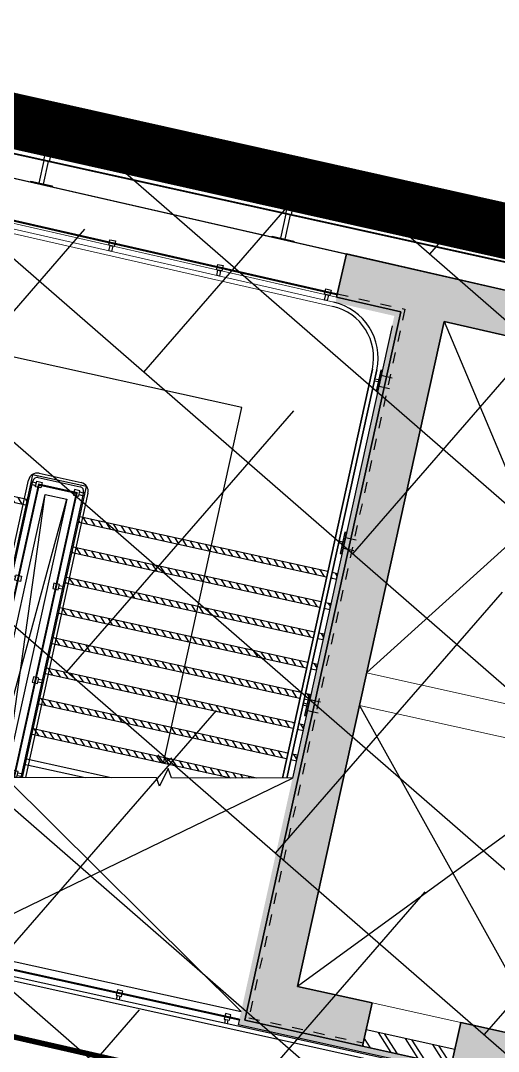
# Model space of a CAD drawing. Header units: millimetres. Extents: x 50357 to 985146, y 723188 to 1803594.
# Drawn here: x 834528.36 to 834532.68, y 818146.32 to 818155.63 of the extents above; entities that cross this region are included whole.
import ezdxf
from ezdxf.xclip import XClip

# ---------------------------------------------------------------- set-up
doc = ezdxf.new("R2010")
doc.units = ezdxf.units.MM
doc.header["$LTSCALE"] = 3
doc.header["$MEASUREMENT"] = 0
for name, pattern in [('DASHED', [19.05, 12.7, -6.35]), ('DASHED2', [0.375, 0.25, -0.125]), ('DIVIDE', [1.25, 0.5, -0.25, 0, -0.25, 0, -0.25]), ('Grid Line', [22.225, 12.7, -3.175, 3.175, -3.175]), ('XXASB-PIW-ARC-DWG-1012-MWP-XXXX-WS3-XC$0$XXXXX-PIW-P-ASB_P34_DECK_ARC-XXX$0$Member Hidden', [4.5, 2.5, -2])]:
    doc.linetypes.add(name, pattern=pattern)
doc.layers.add('-Excluded area line', color=7, linetype='DASHED2', lineweight=40)
for name, color, linetype in [('-Section line', 7, 'Continuous'), ('00-TITLEBOX', 7, 'Continuous'), ('00_Xref', 7, 'Continuous')]:
    doc.layers.add(name, color=color, linetype=linetype)
for name, color, linetype, lineweight, true_color in [('-Surrender Hatch in Pink', 7, 'Continuous', 40, 0xffc2c2), ('-Surrender line', 7, 'Continuous', 40, 0xff7575), ('XXASB-PIW-ARC-DWG-1012-MWP-XXXX-WS3-XC$0$XXXXX-PIW-P-ASB_P34_DECK_ARC-XXX$0$ADS060', 7, 'Continuous', 25, 0x6e6e6e), ('XXASB-PIW-ARC-DWG-1012-MWP-XXXX-WS3-XC$0$XXXXX-PIW-P-ASB_P34_DECK_ARC-XXX$0$ADS230_O', 7, 'Continuous', 25, 0x6e6e6e), ('XXASB-PIW-ARC-DWG-1012-MWP-XXXX-WS3-XC$0$XXXXX-PIW-P-ASB_P34_DECK_ARC-XXX$0$ADS240__', 7, 'Continuous', 25, 0x6e6e6e), ('XXASB-PIW-ARC-DWG-1012-MWP-XXXX-WS3-XC$0$XXXXX-PIW-P-ASB_P34_DECK_ARC-XXX$0$ADS280__', 7, 'Continuous', 13, 0x6e6e6e), ('XXASB-PIW-ARC-DWG-1012-MWP-XXXX-WS3-XC$0$XXXXX-PIW-P-ASB_P34_DECK_ARC-XXX$0$ADS280_BConcrete', 7, 'Continuous', 13, 0x6e6e6e), ('XXASB-PIW-ARC-DWG-1012-MWP-XXXX-WS3-XC$0$XXXXX-PIW-P-ASB_P34_DECK_ARC-XXX$0$ADS280_S', 7, 'Continuous', 35, 0x6e6e6e), ('XXASB-PIW-ARC-DWG-1012-MWP-XXXX-WS3-XC$0$XXXXX-PIW-P-ASB_P34_DECK_ARC-XXX$0$I-WALL', 7, 'Continuous', 25, 0x6e6e6e)]:
    doc.layers.add(name, color=color, linetype=linetype, lineweight=lineweight, true_color=true_color)
for name, color, linetype, true_color in [('WKD071__', 7, 'Continuous', 0x6e6e6e), ('XXASB-PIW-ARC-DWG-1012-MWP-XXXX-WS3-XC$0$XXXXX-PIW-P-ASB_P34_DECK_ARC-XXX$0$A-ALUM_CLADD', 7, 'Continuous', 0x6e6e6e), ('XXASB-PIW-ARC-DWG-1012-MWP-XXXX-WS3-XC$0$XXXXX-PIW-P-ASB_P34_DECK_ARC-XXX$0$A-ALUM_CLADD_S', 7, 'Continuous', 0x6e6e6e), ('XXASB-PIW-ARC-DWG-1012-MWP-XXXX-WS3-XC$0$XXXXX-PIW-P-ASB_P34_DECK_ARC-XXX$0$A-FLOR-BALUSTRADE', 7, 'Continuous', 0x6e6e6e), ('XXASB-PIW-ARC-DWG-1012-MWP-XXXX-WS3-XC$0$XXXXX-PIW-P-ASB_P34_DECK_ARC-XXX$0$A-FLOR-HRAL', 7, 'Continuous', 0x6e6e6e), ('XXASB-PIW-ARC-DWG-1012-MWP-XXXX-WS3-XC$0$XXXXX-PIW-P-ASB_P34_DECK_ARC-XXX$0$A-FLOR-HRAL_FIX', 7, 'Continuous', 0x6e6e6e), ('XXASB-PIW-ARC-DWG-1012-MWP-XXXX-WS3-XC$0$XXXXX-PIW-P-ASB_P34_DECK_ARC-XXX$0$ADS060_1', 7, 'Continuous', 0x6e6e6e), ('XXASB-PIW-ARC-DWG-1012-MWP-XXXX-WS3-XC$0$XXXXX-PIW-P-ASB_P34_DECK_ARC-XXX$0$ADS240_H', 7, 'Continuous', 0x6e6e6e), ('XXASB-PIW-ARC-DWG-1012-MWP-XXXX-WS3-XC$0$XXXXX-PIW-P-ASB_P34_DECK_ARC-XXX$0$ADS280_R', 7, 'XXASB-PIW-ARC-DWG-1012-MWP-XXXX-WS3-XC$0$XXXXX-PIW-P-ASB_P34_DECK_ARC-XXX$0$Member Hidden', 0x6e6e6e)]:
    doc.layers.add(name, color=color, linetype=linetype, true_color=true_color)
pattern_1 = [(122.573937, (835227065.08, 818090920.44), (-42.1348693, -26.9193757), [])]

# ---------------------------------------------------------------- blocks, each defined once
blk = doc.blocks.new('x-baseplan')
blk.add_lwpolyline([(834550.5505, 818213.8099), (834557.1707, 818119.1058), (834549.7388, 818118.5863), (834547.9798, 818143.7498), (834547.5808, 818143.722), (834547.5407, 818144.2956), (834539.9643, 818143.7659), (834540.0207, 818142.9597), (834532.4541, 818142.4509), (834523.9731, 818144.3196), (834526.2542, 818154.6723), (834539.4112, 818151.6754), (834539.6457, 818148.3218), (834547.2222, 818148.8514), (834547.1833, 818149.4081), (834547.5823, 818149.436), (834542.9962, 818215.0413), (834543.2207, 818215.057), (834550.326, 818213.7942), (834550.5505, 818213.8099)])
blk = doc.blocks.new('XXASB-PIW-ARC-DWG-1012-MWP-XXXX-WS3-XC$0$XXXXX-PIW-P-ASB_P34_DECK_ARC-XXX$0$Handrail Fix')
at = {"layer": 'XXASB-PIW-ARC-DWG-1012-MWP-XXXX-WS3-XC$0$XXXXX-PIW-P-ASB_P34_DECK_ARC-XXX$0$A-FLOR-HRAL_FIX'}
for p, q in [((-50, 100.3), (-50, 0)), ((50, 100.3), (50, 0)), ((-7.5, -15), (-7.5, -50)), ((7.5, -50), (7.5, -15))]:
    blk.add_line(p, q, dxfattribs=at)
blk.add_lwpolyline([(97.8, 0), (-97.8, 0), (-97.8, -15), (97.8, -15)], close=True, dxfattribs=at)
blk = doc.blocks.new('XXASB-PIW-ARC-DWG-1012-MWP-XXXX-WS3-XC$0$XXXXX-PIW-P-ASB_P34_DECK_ARC-XXX$0$Handrail Fix_1')
at = {"layer": 'XXASB-PIW-ARC-DWG-1012-MWP-XXXX-WS3-XC$0$XXXXX-PIW-P-ASB_P34_DECK_ARC-XXX$0$A-FLOR-HRAL_FIX'}
for p, q in [((-12.5, 35), (-12.5, 0)), ((12.5, 35), (12.5, 0))]:
    blk.add_line(p, q, dxfattribs=at)
blk.add_lwpolyline([(-25, 0), (25, 0), (25, -50), (-25, -50)], close=True, dxfattribs=at)
blk = doc.blocks.new('*U882')
at = {"layer": 'XXASB-PIW-ARC-DWG-1012-MWP-XXXX-WS3-XC$0$XXXXX-PIW-P-ASB_P34_DECK_ARC-XXX$0$A-FLOR-HRAL_FIX', "rotation": 77.573937293558}
blk.add_blockref('XXASB-PIW-ARC-DWG-1012-MWP-XXXX-WS3-XC$0$XXXXX-PIW-P-ASB_P34_DECK_ARC-XXX$0$Handrail Fix_1', (-195.4, 43), dxfattribs=at)
at = {"layer": 'XXASB-PIW-ARC-DWG-1012-MWP-XXXX-WS3-XC$0$XXXXX-PIW-P-ASB_P34_DECK_ARC-XXX$0$A-FLOR-HRAL_FIX', "xscale": -1, "rotation": 257.5739372687445}
blk.add_blockref('XXASB-PIW-ARC-DWG-1012-MWP-XXXX-WS3-XC$0$XXXXX-PIW-P-ASB_P34_DECK_ARC-XXX$0$Handrail Fix_1', (195.4, -43), dxfattribs=at)
blk = doc.blocks.new('*U885')
at = {"layer": 'XXASB-PIW-ARC-DWG-1012-MWP-XXXX-WS3-XC$0$XXXXX-PIW-P-ASB_P34_DECK_ARC-XXX$0$A-FLOR-HRAL_FIX'}
for points in [[(-13.1, 51.7), (35.5, 39.8), (23.6, -8.7), (-25, 3.1)], [(-12.8, 0.2), (11.5, -5.8), (-0.4, -54.3), (-24.7, -48.4)]]:
    blk.add_lwpolyline(points, close=True, dxfattribs=at)
blk = doc.blocks.new('*U884')
at = {"layer": 'XXASB-PIW-ARC-DWG-1012-MWP-XXXX-WS3-XC$0$XXXXX-PIW-P-ASB_P34_DECK_ARC-XXX$0$A-FLOR-HRAL_FIX', "color": 0, "linetype": 'ByBlock', "lineweight": -2, "transparency": 16777216}
for p in [(0, 0), (971.4, -237.5), (1942.8, -474.9), (2914.2, -712.4), (3885.6, -949.8)]:
    blk.add_blockref('*U885', p, dxfattribs=at)
blk = doc.blocks.new('XXASB-PIW-ARC-DWG-1012-MWP-XXXX-WS3-XC$0$XXXXX-PIW-P-ASB_P34_DECK_ARC-XXX$0$A$C28FF3B3D')
at = {"layer": 'XXASB-PIW-ARC-DWG-1012-MWP-XXXX-WS3-XC$0$XXXXX-PIW-P-ASB_P34_DECK_ARC-XXX$0$A-ALUM_CLADD', "flags": 128}
for points in [[(306.5, -2035.8), (520, -2035.8, -1), (520, -2099.8), (306.5, -2099.8), (306.5, -2102.8), (520, -2102.8, 1), (520, -2032.8), (306.5, -2032.8)], [(303.5, -2315.8), (293, -2315.8, -1), (293, -2239.8), (320, -2239.8, 1), (320, -2175.8), (293, -2175.8, -1), (293, -2099.8), (303.5, -2099.8), (303.5, -2102.8), (293, -2102.8, 1), (293, -2172.8), (320, -2172.8, -1), (320, -2242.8), (293, -2242.8, 1), (293, -2312.8), (303.5, -2312.8)], [(306.5, -2315.8), (520, -2315.8, -1), (520, -2379.8), (306.5, -2379.8), (306.5, -2382.8), (520, -2382.8, 1), (520, -2312.8), (306.5, -2312.8)], [(306.5, -2315.8), (520, -2315.8, -1), (520, -2379.8), (306.5, -2379.8), (306.5, -2382.8), (520, -2382.8, 1), (520, -2312.8), (306.5, -2312.8)], [(303.5, -2595.8), (293, -2595.8, -1), (293, -2519.8), (320, -2519.8, 1), (320, -2455.8), (293, -2455.8, -1), (293, -2379.8), (303.5, -2379.8), (303.5, -2382.8), (293, -2382.8, 1), (293, -2452.8), (320, -2452.8, -1), (320, -2522.8), (293, -2522.8, 1), (293, -2592.8), (303.5, -2592.8)], [(306.5, -2595.8), (520, -2595.8, -1), (520, -2659.8), (306.5, -2659.8), (306.5, -2662.8), (520, -2662.8, 1), (520, -2592.8), (306.5, -2592.8)], [(303.5, -2875.8), (293, -2875.8, -1), (293, -2799.8), (320, -2799.8, 1), (320, -2735.8), (293, -2735.8, -1), (293, -2659.8), (303.5, -2659.8), (303.5, -2662.8), (293, -2662.8, 1), (293, -2732.8), (320, -2732.8, -1), (320, -2802.8), (293, -2802.8, 1), (293, -2872.8), (303.5, -2872.8)], [(306.5, -2875.8), (520, -2875.8, -1), (520, -2939.8), (306.5, -2939.8), (306.5, -2942.8), (520, -2942.8, 1), (520, -2872.8), (306.5, -2872.8)], [(303.5, -3155.8), (293, -3155.8, -1), (293, -3079.8), (320, -3079.8, 1), (320, -3015.8), (293, -3015.8, -1), (293, -2939.8), (303.5, -2939.8), (303.5, -2942.8), (293, -2942.8, 1), (293, -3012.8), (320, -3012.8, -1), (320, -3082.8), (293, -3082.8, 1), (293, -3152.8), (303.5, -3152.8)], [(306.5, -3155.8), (520, -3155.8, -1), (520, -3219.8), (306.5, -3219.8), (306.5, -3222.8), (520, -3222.8, 1), (520, -3152.8), (306.5, -3152.8)], [(303.5, -3435.8), (293, -3435.8, -1), (293, -3359.8), (320, -3359.8, 1), (320, -3295.8), (293, -3295.8, -1), (293, -3219.8), (303.5, -3219.8), (303.5, -3222.8), (293, -3222.8, 1), (293, -3292.8), (320, -3292.8, -1), (320, -3362.8), (293, -3362.8, 1), (293, -3432.8), (303.5, -3432.8)], [(306.5, -3435.8), (520, -3435.8, -1), (520, -3499.8), (306.5, -3499.8), (306.5, -3502.8), (520, -3502.8, 1), (520, -3432.8), (306.5, -3432.8)], [(303.5, -3715.8), (293, -3715.8, -1), (293, -3639.8), (320, -3639.8, 1), (320, -3575.8), (293, -3575.8, -1), (293, -3499.8), (303.5, -3499.8), (303.5, -3502.8), (293, -3502.8, 1), (293, -3572.8), (320, -3572.8, -1), (320, -3642.8), (293, -3642.8, 1), (293, -3712.8), (303.5, -3712.8)], [(306.5, -3715.8), (520, -3715.8, -1), (520, -3779.8), (306.5, -3779.8), (306.5, -3782.8), (520, -3782.8, 1), (520, -3712.8), (306.5, -3712.8)], [(303.5, -3995.8), (293, -3995.8, -1), (293, -3919.8), (320, -3919.8, 1), (320, -3855.8), (293, -3855.8, -1), (293, -3779.8), (303.5, -3779.8), (303.5, -3782.8), (293, -3782.8, 1), (293, -3852.8), (320, -3852.8, -1), (320, -3922.8), (293, -3922.8, 1), (293, -3992.8), (303.5, -3992.8)], [(306.5, -3995.8), (520, -3995.8, -1), (520, -4059.8), (306.5, -4059.8), (306.5, -4062.8), (520, -4062.8, 1), (520, -3992.8), (306.5, -3992.8)], [(303.5, -4275.8), (293, -4275.8, -1), (293, -4199.8), (320, -4199.8, 1), (320, -4135.8), (293, -4135.8, -1), (293, -4059.8), (303.5, -4059.8), (303.5, -4062.8), (293, -4062.8, 1), (293, -4132.8), (320, -4132.8, -1), (320, -4202.8), (293, -4202.8, 1), (293, -4272.8), (303.5, -4272.8)], [(306.5, -4275.8), (520, -4275.8, -1), (520, -4339.8), (306.5, -4339.8), (306.5, -4342.8), (520, -4342.8, 1), (520, -4272.8), (306.5, -4272.8)], [(303.5, -4555.8), (293, -4555.8, -1), (293, -4479.8), (320, -4479.8, 1), (320, -4415.8), (293, -4415.8, -1), (293, -4339.8), (303.5, -4339.8), (303.5, -4342.8), (293, -4342.8, 1), (293, -4412.8), (320, -4412.8, -1), (320, -4482.8), (293, -4482.8, 1), (293, -4552.8), (303.5, -4552.8)], [(306.5, -4555.8), (520, -4555.8, -1), (520, -4619.8), (306.5, -4619.8), (306.5, -4622.8), (520, -4622.8, 1), (520, -4552.8), (306.5, -4552.8)], [(306.5, -4555.8), (520, -4555.8, -1), (520, -4619.8), (306.5, -4619.8), (306.5, -4622.8), (520, -4622.8, 1), (520, -4552.8), (306.5, -4552.8)], [(303.5, -4835.8), (293, -4835.8, -1), (293, -4759.8), (320, -4759.8, 1), (320, -4695.8), (293, -4695.8, -1), (293, -4619.8), (303.5, -4619.8), (303.5, -4622.8), (293, -4622.8, 1), (293, -4692.8), (320, -4692.8, -1), (320, -4762.8), (293, -4762.8, 1), (293, -4832.8), (303.5, -4832.8)], [(306.5, -4835.8), (520, -4835.8, -1), (520, -4899.8), (306.5, -4899.8), (306.5, -4902.8), (520, -4902.8, 1), (520, -4832.8), (306.5, -4832.8)], [(303.5, -5115.8), (293, -5115.8, -1), (293, -5039.8), (320, -5039.8, 1), (320, -4975.8), (293, -4975.8, -1), (293, -4899.8), (303.5, -4899.8), (303.5, -4902.8), (293, -4902.8, 1), (293, -4972.8), (320, -4972.8, -1), (320, -5042.8), (293, -5042.8, 1), (293, -5112.8), (303.5, -5112.8)], [(306.5, -5115.8), (520, -5115.8, -1), (520, -5179.8), (306.5, -5179.8), (306.5, -5182.8), (520, -5182.8, 1), (520, -5112.8), (306.5, -5112.8)], [(303.5, -5395.8), (293, -5395.8, -1), (293, -5319.8), (320, -5319.8, 1), (320, -5255.8), (293, -5255.8, -1), (293, -5179.8), (303.5, -5179.8), (303.5, -5182.8), (293, -5182.8, 1), (293, -5252.8), (320, -5252.8, -1), (320, -5322.8), (293, -5322.8, 1), (293, -5392.8), (303.5, -5392.8)], [(306.5, -5395.8), (520, -5395.8, -1), (520, -5459.8), (306.5, -5459.8), (306.5, -5462.8), (520, -5462.8, 1), (520, -5392.8), (306.5, -5392.8)], [(303.5, -5675.8), (293, -5675.8, -1), (293, -5599.8), (320, -5599.8, 1), (320, -5535.8), (293, -5535.8, -1), (293, -5459.8), (303.5, -5459.8), (303.5, -5462.8), (293, -5462.8, 1), (293, -5532.8), (320, -5532.8, -1), (320, -5602.8), (293, -5602.8, 1), (293, -5672.8), (303.5, -5672.8)], [(306.5, -5675.8), (520, -5675.8, -1), (520, -5739.8), (306.5, -5739.8), (306.5, -5742.8), (520, -5742.8, 1), (520, -5672.8), (306.5, -5672.8)], [(303.5, -5955.8), (293, -5955.8, -1), (293, -5879.8), (320, -5879.8, 1), (320, -5815.8), (293, -5815.8, -1), (293, -5739.8), (303.5, -5739.8), (303.5, -5742.8), (293, -5742.8, 1), (293, -5812.8), (320, -5812.8, -1), (320, -5882.8), (293, -5882.8, 1), (293, -5952.8), (303.5, -5952.8)], [(306.5, -5955.8), (520, -5955.8, -1), (520, -6019.8), (306.5, -6019.8), (306.5, -6022.8), (520, -6022.8, 1), (520, -5952.8), (306.5, -5952.8)], [(303.5, -6235.8), (293, -6235.8, -1), (293, -6159.8), (320, -6159.8, 1), (320, -6095.8), (293, -6095.8, -1), (293, -6019.8), (303.5, -6019.8), (303.5, -6022.8), (293, -6022.8, 1), (293, -6092.8), (320, -6092.8, -1), (320, -6162.8), (293, -6162.8, 1), (293, -6232.8), (303.5, -6232.8)], [(306.5, -6235.8), (520, -6235.8, -1), (520, -6299.8), (306.5, -6299.8), (306.5, -6302.8), (520, -6302.8, 1), (520, -6232.8), (306.5, -6232.8)], [(303.5, -6515.8), (293, -6515.8, -1), (293, -6439.8), (320, -6439.8, 1), (320, -6375.8), (293, -6375.8, -1), (293, -6299.8), (303.5, -6299.8), (303.5, -6302.8), (293, -6302.8, 1), (293, -6372.8), (320, -6372.8, -1), (320, -6442.8), (293, -6442.8, 1), (293, -6512.8), (303.5, -6512.8)]]:
    blk.add_lwpolyline(points, format="xyb", close=True, dxfattribs=at)
at = {"layer": 'XXASB-PIW-ARC-DWG-1012-MWP-XXXX-WS3-XC$0$XXXXX-PIW-P-ASB_P34_DECK_ARC-XXX$0$A-ALUM_CLADD_S'}
for p, q in [((200, 0), (200, -9040.8)), ((205, 0), (205, -9040.8)), ((250, 0), (250, -9040.8)), ((255, 0), (255, -9040.8)), ((-8.5, -2327.8), (200, -2327.8)), ((250, -2374.8), (250, -2320.8)), ((-8.8, -2367.8), (200, -2367.8)), ((250, -4614.8), (250, -4560.8)), ((-24.7, -4607.8), (200, -4607.8)), ((-24.4, -4567.8), (200, -4567.8))]:
    blk.add_line(p, q, dxfattribs=at)
for points in [[(-17.3, -2447.8), (-15.9, -2247.8), (-7.9, -2247.8), (-9.3, -2447.8)], [(-33.2, -4687.8), (-31.8, -4487.8), (-23.8, -4487.8), (-25.2, -4687.8)]]:
    blk.add_lwpolyline(points, close=True, dxfattribs=at)
at = {"layer": 'XXASB-PIW-ARC-DWG-1012-MWP-XXXX-WS3-XC$0$XXXXX-PIW-P-ASB_P34_DECK_ARC-XXX$0$A-ALUM_CLADD_S', "flags": 128}
for points in [[(255, -2320.8), (200, -2320.8), (200, -2374.8), (255, -2374.8)], [(375, -2374.8), (375, -2320.8), (255, -2320.8), (255, -2374.8), (375, -2374.8), (375, -2374.8)], [(370, -2369.8), (260, -2369.8), (260, -2325.8), (370, -2325.8), (370, -2369.8)], [(255, -4560.8), (200, -4560.8), (200, -4614.8), (255, -4614.8)], [(375, -4614.8), (375, -4560.8), (255, -4560.8), (255, -4614.8), (375, -4614.8), (375, -4614.8)], [(370, -4609.8), (260, -4609.8), (260, -4565.8), (370, -4565.8), (370, -4609.8)]]:
    blk.add_lwpolyline(points, dxfattribs=at)
blk = doc.blocks.new('XXASB-PIW-ARC-DWG-1012-MWP-XXXX-WS3-XC$0$XXXXX-PIW-P-ASB_P34_DECK_ARC-XXX')
at = {"layer": 'XXASB-PIW-ARC-DWG-1012-MWP-XXXX-WS3-XC$0$XXXXX-PIW-P-ASB_P34_DECK_ARC-XXX$0$ADS060', "extrusion": (5.00374e-16, 1.03255e-15, -1)}
blk.add_hatch(color=256, dxfattribs=at).paths.add_polyline_path([(-834531794.2, 818153000.3), (-834531880.9, 818153390.8), (-834531301.2, 818153522.8), (-834531212.4, 818153132.8)])
at = {"layer": 'XXASB-PIW-ARC-DWG-1012-MWP-XXXX-WS3-XC$0$XXXXX-PIW-P-ASB_P34_DECK_ARC-XXX$0$ADS060'}
for points in [[(834532857, 818152758.2), (834531794.2, 818153000.2), (834531880.9, 818153390.7), (834532943.1, 818153148.8)], [(834530860.5, 818146903.9), (834530469.9, 818146990), (834531794.2, 818153000.4), (834532184.2, 818152911.4), (834532144.4, 818152730.8)]]:
    blk.add_hatch(color=256, dxfattribs=at).paths.add_polyline_path(points)
for points in [[(834531534.3, 818146755.4), (834530469.9, 818146990), (834530383.8, 818146599.3), (834531448.3, 818146364.8), (834531480.5, 818146511.3)], [(834533497.3, 818146322.9), (834532335.2, 818146579), (834532249.1, 818146188.3), (834533411.2, 818145932.3), (834533473.6, 818146215.5)]]:
    blk.add_hatch(color=256, dxfattribs=at).paths.add_polyline_path(points, flags=0)
h = blk.add_hatch(dxfattribs=at)
h.set_pattern_fill('FP_2', color=256, angle=77.57394, style=0, pattern_type=2)
h.set_pattern_definition([(122.573937, (835227065.08, 818090920.44), (-149.831595, -95.7253), []), (122.573937, (835226879.04, 818090961.43), (-149.831595, -95.7253), [])])
h.paths.add_polyline_path([(834532249.1, 818146188.3), (834532281.4, 818146334.8), (834531480.5, 818146511.3), (834531448.3, 818146364.8)], flags=0)
at = {"layer": 'XXASB-PIW-ARC-DWG-1012-MWP-XXXX-WS3-XC$0$XXXXX-PIW-P-ASB_P34_DECK_ARC-XXX$0$ADS060_1', "extrusion": (1.13807e-16, 4.62104e-16, -1)}
blk.add_hatch(color=256, dxfattribs=at).paths.add_polyline_path([(-834531734.7, 818152962.5), (-834531745.4, 818153011.4), (-834531212.4, 818153132.8), (-834531201.3, 818153084)])
at = {"layer": 'XXASB-PIW-ARC-DWG-1012-MWP-XXXX-WS3-XC$0$XXXXX-PIW-P-ASB_P34_DECK_ARC-XXX$0$ADS060_1'}
blk.add_hatch(color=256, dxfattribs=at).paths.add_polyline_path([(834530383.8, 818146599.3), (834530335, 818146610.1), (834531745.4, 818153011.4), (834531794.2, 818153000.3), (834531753.8, 818152816.8)])
blk.add_hatch(color=256, dxfattribs=at).paths.add_polyline_path([(834533435.6, 818145926.9), (834530335, 818146610.1), (834530324.2, 818146561.3), (834533424.8, 818145878.1)], flags=0)
at = {"layer": 'XXASB-PIW-ARC-DWG-1012-MWP-XXXX-WS3-XC$0$XXXXX-PIW-P-ASB_P34_DECK_ARC-XXX$0$ADS240_H'}
h = blk.add_hatch(dxfattribs=at)
h.set_pattern_fill('FP_4', color=256, angle=77.57394, style=0, pattern_type=2)
h.set_pattern_definition(pattern_1)
h.paths.add_polyline_path([(834528404, 818151254.4), (834528414.8, 818151303.2), (834526183.4, 818151794.9), (834526172.6, 818151746.1), (834528081.4, 818151325.5)], flags=0)
h.paths.add_polyline_path([(834526123.8, 818151756.8), (834526134.6, 818151805.7), (834526085.7, 818151816.4), (834526075, 818151767.6)], flags=0)
h = blk.add_hatch(dxfattribs=at)
h.set_pattern_fill('FP_4', color=256, angle=77.57394, style=0, pattern_type=2)
h.set_pattern_definition(pattern_1)
h.paths.add_polyline_path([(834531210.8, 818150584.8), (834531221.5, 818150633.6), (834531172.6, 818150644.4), (834531161.9, 818150595.5)], flags=0)
h.paths.add_polyline_path([(834531113, 818150606.3), (834531123.7, 818150655.1), (834528892.4, 818151146.8), (834528881.7, 818151098), (834531113, 818150606.3)], flags=0)
h = blk.add_hatch(dxfattribs=at)
h.set_pattern_fill('FP_4', color=256, angle=77.57394, style=0, pattern_type=2)
h.set_pattern_definition(pattern_1)
h.paths.add_polyline_path([(834531150.5, 818150311.3), (834531161.3, 818150360.2), (834531112.4, 818150370.9), (834531101.7, 818150322.1)], flags=0)
h.paths.add_polyline_path([(834531052.8, 818150332.9), (834531063.5, 818150381.7), (834528832.2, 818150873.4), (834528821.4, 818150824.5), (834531052.7, 818150332.9)], flags=0)
h = blk.add_hatch(dxfattribs=at)
h.set_pattern_fill('FP_4', color=256, angle=77.57394, style=0, pattern_type=2)
h.set_pattern_definition(pattern_1)
h.paths.add_polyline_path([(834531101, 818150086.7), (834531052.1, 818150097.5), (834531041.4, 818150048.6), (834531090.3, 818150037.9)], flags=0)
h.paths.add_polyline_path([(834530992.6, 818150059.4), (834531003.2, 818150108.3), (834528771.9, 818150599.9), (834528761.2, 818150551.1), (834530992.5, 818150059.4)], flags=0)
h = blk.add_hatch(dxfattribs=at)
h.set_pattern_fill('FP_4', color=256, angle=77.57394, style=0, pattern_type=2)
h.set_pattern_definition(pattern_1)
h.paths.add_polyline_path([(834531030, 818149764.4), (834531040.8, 818149813.3), (834530991.9, 818149824), (834530981.2, 818149775.2)], flags=0)
h.paths.add_polyline_path([(834530932.3, 818149786), (834530943, 818149834.8), (834528711.7, 818150326.5), (834528700.9, 818150277.6), (834530932.2, 818149786)], flags=0)
h = blk.add_hatch(dxfattribs=at)
h.set_pattern_fill('FP_4', color=256, angle=77.57394, style=0, pattern_type=2)
h.set_pattern_definition(pattern_1)
h.paths.add_polyline_path([(834530969.8, 818149491), (834530980.5, 818149539.8), (834530931.7, 818149550.6), (834530920.9, 818149501.8)], flags=0)
h.paths.add_polyline_path([(834530872.1, 818149512.5), (834530882.7, 818149561.4), (834528651.4, 818150053), (834528640.7, 818150004.2), (834530872, 818149512.5)], flags=0)
h = blk.add_hatch(dxfattribs=at)
h.set_pattern_fill('FP_4', color=256, angle=77.57394, style=0, pattern_type=2)
h.set_pattern_definition(pattern_1)
h.paths.add_polyline_path([(834530909.5, 818149217.6), (834530920.3, 818149266.4), (834530871.4, 818149277.2), (834530860.7, 818149228.3)], flags=0)
h.paths.add_polyline_path([(834530811.8, 818149239.1), (834530822.5, 818149287.9), (834528591.2, 818149779.6), (834528580.4, 818149730.8), (834530811.7, 818149239.1)], flags=0)
h = blk.add_hatch(dxfattribs=at)
h.set_pattern_fill('FP_4', color=256, angle=77.57394, style=0, pattern_type=2)
h.set_pattern_definition(pattern_1)
h.paths.add_polyline_path([(834530849.3, 818148944.1), (834530860, 818148993), (834530811.2, 818149003.7), (834530800.4, 818148954.9)], flags=0)
h.paths.add_polyline_path([(834530751.6, 818148965.6), (834530762.2, 818149014.5), (834528530.9, 818149506.1), (834528520.2, 818149457.3), (834530751.5, 818148965.7)], flags=0)
h = blk.add_hatch(dxfattribs=at)
h.set_pattern_fill('FP_4', color=256, angle=77.57394, style=0, pattern_type=2)
h.set_pattern_definition(pattern_1)
h.paths.add_polyline_path([(834530492.6, 818148787.2), (834528470.7, 818149232.7), (834528459.9, 818149183.9), (834530257.5, 818148787.8)], flags=0)
at = {"layer": 'XXASB-PIW-ARC-DWG-1012-MWP-XXXX-WS3-XC$0$XXXXX-PIW-P-ASB_P34_DECK_ARC-XXX$0$A-FLOR-BALUSTRADE', "extrusion": (1.4885e-07, -3.39025e-08, 1), "const_width": 18, "elevation": 96.5, "flags": 128}
blk.add_lwpolyline([(834527155.7, 818154082.4), (834531218, 818153157.2)], dxfattribs=at)
at = {"layer": 'XXASB-PIW-ARC-DWG-1012-MWP-XXXX-WS3-XC$0$XXXXX-PIW-P-ASB_P34_DECK_ARC-XXX$0$A-FLOR-BALUSTRADE', "const_width": 18}
blk.add_lwpolyline([(834530333.9, 818146605.2), (834527589.7, 818147209.9), (834528521.4, 818151438.5), (834528863.3, 818151363.1), (834528297, 818148792.9)], dxfattribs=at)
at = {"layer": 'XXASB-PIW-ARC-DWG-1012-MWP-XXXX-WS3-XC$0$XXXXX-PIW-P-ASB_P34_DECK_ARC-XXX$0$A-FLOR-HRAL', "lineweight": 35}
for p, q in [((834531536.8, 818152482.9), (834530722.4, 818148786.6)), ((834531575.9, 818152474.2), (834530763.3, 818148786.5))]:
    blk.add_line(p, q, dxfattribs=at)
at = {"layer": 'XXASB-PIW-ARC-DWG-1012-MWP-XXXX-WS3-XC$0$XXXXX-PIW-P-ASB_P34_DECK_ARC-XXX$0$A-FLOR-HRAL'}
for p, q in [((834528523.4, 818151540.4), (834528904.3, 818151456.5)), ((834527487.7, 818147211.9), (834528428, 818151479.5)), ((834527526.8, 818147203.3), (834528467.1, 818151470.9)), ((834528514.8, 818151501.4), (834528895.7, 818151417.4)), ((834528926.1, 818151369.8), (834528358.3, 818148792.8)), ((834528965.2, 818151361.1), (834528399.3, 818148792.6)), ((834533284.9, 818145893.6), (834527557.2, 818147155.6)), ((834533276.3, 818145854.5), (834527548.6, 818147116.5))]:
    blk.add_line(p, q, dxfattribs=at)
for centre, radius, start, end in [((834531072.9, 818152585.1), 475, 347.57394, 77.16902), ((834531072.9, 818152585.1), 515, 347.57394, 77.16902), ((834528506.2, 818151462.3), 80, 77.57394, 167.57394), ((834528506.2, 818151462.3), 40, 77.57394, 167.57394), ((834528887.1, 818151378.4), 80, 347.57394, 77.57394), ((834528887.1, 818151378.4), 40, 347.57394, 77.57394)]:
    blk.add_arc(centre, radius, start, end, dxfattribs=at)
at = {"layer": 'XXASB-PIW-ARC-DWG-1012-MWP-XXXX-WS3-XC$0$XXXXX-PIW-P-ASB_P34_DECK_ARC-XXX$0$ADS060_1'}
for p, q in [((834530383.8, 818146599.3), (834531794.2, 818153000.3)), ((834531715.2, 818152874.1), (834530814.5, 818148786.3)), ((834530335, 818146610.1), (834530324.2, 818146561.3)), ((834533435.6, 818145926.9), (834530383.8, 818146599.3)), ((834530324.2, 818146561.3), (834533424.8, 818145878.1))]:
    blk.add_line(p, q, dxfattribs=at)
at = {"layer": 'XXASB-PIW-ARC-DWG-1012-MWP-XXXX-WS3-XC$0$XXXXX-PIW-P-ASB_P34_DECK_ARC-XXX$0$ADS230_O'}
for p, q in [((834532184.2, 818152911.4), (834533730.8, 818149241.5)), ((834531484.6, 818149736.5), (834534426.8, 818152400.6)), ((834528220.2, 818148793.1), (834528578.6, 818151349.1)), ((834527679.1, 818147267), (834528773.9, 818151306.1)), ((834531420.1, 818149443.5), (834533106.6, 818146409)), ((834533666.2, 818148948.6), (834530860.5, 818146903.9)), ((834527679.1, 818147267.1), (834530814.5, 818148786.3)), ((834528220.2, 818148793.1), (834530350, 818146678.5))]:
    blk.add_line(p, q, dxfattribs=at)
at = {"layer": 'XXASB-PIW-ARC-DWG-1012-MWP-XXXX-WS3-XC$0$XXXXX-PIW-P-ASB_P34_DECK_ARC-XXX$0$ADS240__'}
for p, q in [((834530356.9, 818152135.3), (834527490.7, 818152766.9)), ((834529648.8, 818148921.9), (834530356.9, 818152135.3)), ((834526162.9, 818151748.2), (834528404, 818151254.4)), ((834528414.8, 818151303.2), (834526173.6, 818151797.1)), ((834528464.3, 818151527.9), (834527500.3, 818147152.8)), ((834528952.6, 818151420.3), (834528464.3, 818151527.9)), ((834527646.8, 818147120.6), (834528578.6, 818151349.1)), ((834528373.7, 818148792.7), (834528952.6, 818151420.3)), ((834528578.6, 818151349.1), (834528773.9, 818151306.1)), ((834528773.9, 818151306.1), (834528220.2, 818148793.1)), ((834528881.7, 818151098), (834531122.8, 818150604.1)), ((834531133.6, 818150653), (834528892.4, 818151146.8)), ((834528821.4, 818150824.5), (834531062.6, 818150330.7)), ((834531073.3, 818150379.5), (834528832.2, 818150873.4)), ((834531013.1, 818150106.1), (834528771.9, 818150599.9)), ((834531221.5, 818150633.6), (834531172.6, 818150644.4)), ((834531210.8, 818150584.8), (834531221.5, 818150633.6)), ((834528761.2, 818150551.1), (834531002.3, 818150057.3)), ((834531161.9, 818150595.5), (834531210.8, 818150584.8)), ((834530952.8, 818149832.6), (834528711.7, 818150326.5)), ((834531101.6, 818150322.1), (834531150.5, 818150311.3)), ((834531161.3, 818150360.2), (834531112.4, 818150370.9)), ((834531150.5, 818150311.3), (834531161.3, 818150360.2)), ((834528700.9, 818150277.6), (834530942.1, 818149783.8)), ((834530892.6, 818149559.2), (834528651.4, 818150053)), ((834531041.4, 818150048.7), (834531090.3, 818150037.9)), ((834531101, 818150086.7), (834531052.1, 818150097.5)), ((834531090.3, 818150037.9), (834531101, 818150086.7)), ((834528640.7, 818150004.2), (834530881.8, 818149510.4)), ((834530832.4, 818149285.8), (834528591.2, 818149779.6)), ((834530981.1, 818149775.2), (834531030, 818149764.4)), ((834531040.8, 818149813.3), (834530991.9, 818149824)), ((834531030, 818149764.4), (834531040.8, 818149813.3)), ((834528580.4, 818149730.8), (834530821.6, 818149236.9)), ((834530772.1, 818149012.3), (834528530.9, 818149506.1)), ((834530920.9, 818149501.8), (834530969.8, 818149491)), ((834530980.5, 818149539.8), (834530931.7, 818149550.6)), ((834530969.8, 818149491), (834530980.5, 818149539.8)), ((834528520.2, 818149457.3), (834530761.4, 818148963.5)), ((834530492.6, 818148787.2), (834528470.7, 818149232.7)), ((834530860.7, 818149228.3), (834530909.5, 818149217.6)), ((834530920.3, 818149266.4), (834530871.4, 818149277.2)), ((834530909.5, 818149217.6), (834530920.3, 818149266.4)), ((834528459.9, 818149183.9), (834530257.5, 818148787.8)), ((834529175.8, 818148790.6), (834528410.4, 818148959.3)), ((834529648.8, 818148921.9), (834529601.3, 818148996.4)), ((834529648.8, 818148921.9), (834529723.3, 818148969.5)), ((834530800.4, 818148954.9), (834530849.3, 818148944.1)), ((834530860, 818148993), (834530811.2, 818149003.7)), ((834530849.3, 818148944.1), (834530860, 818148993)), ((834528399.6, 818148910.4), (834528940.6, 818148791.2)), ((834529689.8, 818148874.5), (834529610.5, 818148713)), ((834529719, 818148789.2), (834529689.8, 818148874.5)), ((834529584.3, 818148789.6), (834528220.2, 818148793.1)), ((834529610.5, 818148713), (834529584.3, 818148789.6)), ((834530814.5, 818148786.3), (834529719, 818148789.2)), ((834527679.1, 818147267), (834530350, 818146678.5))]:
    blk.add_line(p, q, dxfattribs=at)
at = {"layer": 'XXASB-PIW-ARC-DWG-1012-MWP-XXXX-WS3-XC$0$XXXXX-PIW-P-ASB_P34_DECK_ARC-XXX$0$ADS280__'}
for p, q in [((834531301.2, 818153522.8), (834527239, 818154448)), ((834531212.4, 818153132.8), (834527150.2, 818154058)), ((834531178.4, 818153048.2), (834527141.7, 818153967.6)), ((834531187.3, 818153087.2), (834527150.6, 818154006.6))]:
    blk.add_line(p, q, dxfattribs=at)
at = {"layer": 'XXASB-PIW-ARC-DWG-1012-MWP-XXXX-WS3-XC$0$XXXXX-PIW-P-ASB_P34_DECK_ARC-XXX$0$ADS280_BConcrete'}
for p, q in [((834533730.8, 818149241.5), (834531484.6, 818149736.5)), ((834531420.1, 818149443.5), (834533666.2, 818148948.6)), ((834532335.2, 818146579), (834531534.3, 818146755.4))]:
    blk.add_line(p, q, dxfattribs=at)
at = {"layer": 'XXASB-PIW-ARC-DWG-1012-MWP-XXXX-WS3-XC$0$XXXXX-PIW-P-ASB_P34_DECK_ARC-XXX$0$ADS280_R'}
for p, q in [((834531219.1, 818153162), (834531829.9, 818153022.9)), ((834531829.9, 818153022.9), (834530419.6, 818146622.2)), ((834530419.6, 818146622.2), (834531454.7, 818146394.1))]:
    blk.add_line(p, q, dxfattribs=at)
at = {"layer": 'XXASB-PIW-ARC-DWG-1012-MWP-XXXX-WS3-XC$0$XXXXX-PIW-P-ASB_P34_DECK_ARC-XXX$0$ADS280_S'}
for p, q in [((834531301.2, 818153522.8), (834531212.4, 818153132.8)), ((834532943.1, 818153148.8), (834531301.2, 818153522.8)), ((834531794.2, 818153000.2), (834531212.4, 818153132.8)), ((834531794.2, 818153000.3), (834530383.8, 818146599.3)), ((834530860.5, 818146903.9), (834532184.2, 818152911.4)), ((834532184.2, 818152911.4), (834532857, 818152758.2)), ((834531534.3, 818146755.4), (834530860.5, 818146903.9)), ((834531448.3, 818146364.8), (834531534.3, 818146755.4)), ((834530383.8, 818146599.3), (834531448.3, 818146364.8)), ((834532335.2, 818146579), (834532249.1, 818146188.3)), ((834533106.6, 818146409), (834532335.2, 818146579))]:
    blk.add_line(p, q, dxfattribs=at)
at = {"layer": 'XXASB-PIW-ARC-DWG-1012-MWP-XXXX-WS3-XC$0$XXXXX-PIW-P-ASB_P34_DECK_ARC-XXX$0$I-WALL'}
for p, q in [((834532281.4, 818146334.8), (834531480.5, 818146511.3)), ((834531448.3, 818146364.8), (834532249.1, 818146188.3))]:
    blk.add_line(p, q, dxfattribs=at)
at = {"layer": 'XXASB-PIW-ARC-DWG-1012-MWP-XXXX-WS3-XC$0$XXXXX-PIW-P-ASB_P34_DECK_ARC-XXX$0$A-ALUM_CLADD', "rotation": 77.57393732135162}
blk.add_blockref('XXASB-PIW-ARC-DWG-1012-MWP-XXXX-WS3-XC$0$XXXXX-PIW-P-ASB_P34_DECK_ARC-XXX$0$A$C28FF3B3D', (834526254.2, 818154672.3), dxfattribs=at)
blk.add_blockref('XXASB-PIW-ARC-DWG-1012-MWP-XXXX-WS3-XC$0$XXXXX-PIW-P-ASB_P34_DECK_ARC-XXX$0$A$C28FF3B3D', (834526254.2, 818154672.3), dxfattribs=at)
at = {"layer": 'XXASB-PIW-ARC-DWG-1012-MWP-XXXX-WS3-XC$0$XXXXX-PIW-P-ASB_P34_DECK_ARC-XXX$0$A-FLOR-HRAL_FIX'}
for name, p, rotation in [('*U884', (834527228, 818154043.2), 0.9053797376594569), ('XXASB-PIW-ARC-DWG-1012-MWP-XXXX-WS3-XC$0$XXXXX-PIW-P-ASB_P34_DECK_ARC-XXX$0$Handrail Fix', (834531605, 818152374), 257.5739373133254), ('XXASB-PIW-ARC-DWG-1012-MWP-XXXX-WS3-XC$0$XXXXX-PIW-P-ASB_P34_DECK_ARC-XXX$0$Handrail Fix', (834531282.2, 818150909.2), 257.5739373133254), ('XXASB-PIW-ARC-DWG-1012-MWP-XXXX-WS3-XC$0$XXXXX-PIW-P-ASB_P34_DECK_ARC-XXX$0$Handrail Fix', (834530959.5, 818149444.3), 257.5739373133254)]:
    blk.add_blockref(name, p, dxfattribs=dict(at, rotation=rotation))
at = {"layer": 'XXASB-PIW-ARC-DWG-1012-MWP-XXXX-WS3-XC$0$XXXXX-PIW-P-ASB_P34_DECK_ARC-XXX$0$A-FLOR-HRAL_FIX', "color": 0, "linetype": 'ByBlock', "lineweight": -2, "transparency": 16777216}
for p in [(834528692.3, 818151400.8), (834528506, 818150555.1), (834528319.7, 818149709.4), (834528133.3, 818148863.6)]:
    blk.add_blockref('*U882', p, dxfattribs=at)
at = {"layer": 'XXASB-PIW-ARC-DWG-1012-MWP-XXXX-WS3-XC$0$XXXXX-PIW-P-ASB_P34_DECK_ARC-XXX$0$A-FLOR-HRAL_FIX', "xscale": -1, "rotation": 167.5739373419996}
for p in [(834529244.5, 818146819.7), (834530221, 818146604.5)]:
    blk.add_blockref('XXASB-PIW-ARC-DWG-1012-MWP-XXXX-WS3-XC$0$XXXXX-PIW-P-ASB_P34_DECK_ARC-XXX$0$Handrail Fix_1', p, dxfattribs=at)
blk = doc.blocks.new('XXASB-PIW-ARC-DWG-1012-MWP-XXXX-WS3-XC')
blk.add_blockref('XXASB-PIW-ARC-DWG-1012-MWP-XXXX-WS3-XC$0$XXXXX-PIW-P-ASB_P34_DECK_ARC-XXX', (0, 0))

msp = doc.modelspace()

# ---------------------------------------------------------------- hatches: boundary and pattern name
at = {"layer": '-Excluded area line'}
h = msp.add_hatch(dxfattribs=at)
h.set_pattern_fill('ANSI31', color=256)
h.set_pattern_definition([(45, (0, -1e-20), (-0.088388347648, 0.088388347648), [])])
edge = h.paths.add_edge_path(flags=0)
edge.add_arc((834576.0018, 818046.0853), 0.5122, 0, 360)
edge = h.paths.add_edge_path(flags=17)
edge.add_line((834509.6545, 817903.2275), (834493.6514, 818132.2001))
edge.add_line((834493.6514, 818132.2001), (834495.2223, 818132.3099))
edge.add_line((834495.2223, 818132.3099), (834492.4442, 818172.006))
edge.add_line((834492.4442, 818172.006), (834490.7844, 818173.101))
edge.add_line((834490.7844, 818173.101), (834489.6765, 818188.9415))
edge.add_line((834489.6765, 818188.9415), (834489.6774, 818188.9421))
edge.add_arc((834477.0466, 818171.6149), 21.4422, 53.90525, 53.90955, ccw=False)
edge.add_line((834489.6787, 818188.9412), (834492.8109, 818186.3755))
edge.add_line((834492.8109, 818186.3755), (834497.7494, 818181.813))
edge.add_arc((834561.6075, 818267.2782), 106.6872, 233.233545, 261.758005)
edge.add_line((834546.3134, 818161.6929), (834554.1557, 818160.6631))
edge.add_line((834554.1557, 818160.6631), (834570.5637, 818158.5084))
edge.add_line((834570.5637, 818158.5084), (834605.9636, 818157.5669))
edge.add_line((834605.9636, 818157.5669), (834605.9639, 818157.5666))
edge.add_line((834605.9639, 818157.5666), (834605.9667, 818157.5668))
edge.add_line((834605.9667, 818157.5668), (834630.1531, 818158.3824))
edge.add_line((834630.1531, 818158.3824), (834633.0978, 818158.5888))
edge.add_line((834633.0978, 818158.5888), (834636.8138, 818105.5105))
edge.add_line((834636.8138, 818105.5105), (834642.7992, 818105.9295))
edge.add_line((834642.7992, 818105.9295), (834646.2911, 818056.0516))
edge.add_line((834646.2911, 818056.0516), (834640.3051, 818055.6325))
edge.add_line((834640.3051, 818055.6325), (834643.399, 818011.4407))
edge.add_line((834643.399, 818011.4407), (834641.1551, 818011.2836))
edge.add_line((834641.1551, 818011.2836), (834643.4009, 817979.1978))
edge.add_line((834643.4009, 817979.1978), (834644.173, 817967.859))
edge.add_line((834644.173, 817967.859), (834644.8988, 817967.9097))
edge.add_line((834644.8988, 817967.9097), (834645.6245, 817967.9604))
edge.add_line((834645.6245, 817967.9604), (834648.1218, 817931.8786))
edge.add_line((834648.1218, 817931.8786), (834646.7337, 817931.6033))
edge.add_line((834646.7337, 817931.6033), (834552.2507, 817919.4891))
edge.add_line((834552.2507, 817919.4891), (834509.6545, 817903.2275))
edge = h.paths.add_edge_path(flags=0)
edge.add_arc((834576.0018, 818046.0853), 0.5122, 0, 360)
h.paths.add_polyline_path([(834583.1485, 817943.8543), (834576.0018, 818046.0853), (834503.6783, 818041.0294), (834511.7505, 817925.5589), (834547.4409, 817939.3012)], flags=0)
h.paths.add_polyline_path([(834576.0018, 818046.0853), (834503.6783, 818041.0294), (834511.7505, 817925.5589), (834547.4409, 817939.3012), (834583.1485, 817943.8543)], flags=0)
h.paths.add_polyline_path([(834576.6662, 818044.0156), (834589.1533, 818044.8886), (834588.9683, 818047.5356), (834576.4812, 818046.6627)], flags=8)
h.paths.add_polyline_path([(834616.9632, 817995.7728), (834587.3341, 817993.7015), (834583.9069, 818042.7253), (834613.536, 818044.7966)], flags=0)
edge = h.paths.add_edge_path(flags=17)
edge.add_line((834509.6545, 817903.2275), (834493.6514, 818132.2001))
edge.add_line((834493.6514, 818132.2001), (834495.2223, 818132.3099))
edge.add_line((834495.2223, 818132.3099), (834492.4442, 818172.006))
edge.add_line((834492.4442, 818172.006), (834490.7844, 818173.101))
edge.add_line((834490.7844, 818173.101), (834489.6765, 818188.9415))
edge.add_line((834489.6765, 818188.9415), (834489.6774, 818188.9421))
edge.add_arc((834477.0466, 818171.6149), 21.4422, 53.90525, 53.90955, ccw=False)
edge.add_line((834489.6787, 818188.9412), (834492.8109, 818186.3755))
edge.add_line((834492.8109, 818186.3755), (834497.7494, 818181.813))
edge.add_arc((834561.6075, 818267.2782), 106.6872, 233.233545, 261.758005)
edge.add_line((834546.3134, 818161.6929), (834554.1557, 818160.6631))
edge.add_line((834554.1557, 818160.6631), (834570.5637, 818158.5084))
edge.add_line((834570.5637, 818158.5084), (834605.9636, 818157.5669))
edge.add_line((834605.9636, 818157.5669), (834605.9639, 818157.5666))
edge.add_line((834605.9639, 818157.5666), (834605.9667, 818157.5668))
edge.add_line((834605.9667, 818157.5668), (834630.1531, 818158.3824))
edge.add_line((834630.1531, 818158.3824), (834633.0978, 818158.5888))
edge.add_line((834633.0978, 818158.5888), (834636.8138, 818105.5105))
edge.add_line((834636.8138, 818105.5105), (834642.7992, 818105.9295))
edge.add_line((834642.7992, 818105.9295), (834646.2911, 818056.0516))
edge.add_line((834646.2911, 818056.0516), (834640.3051, 818055.6325))
edge.add_line((834640.3051, 818055.6325), (834643.399, 818011.4407))
edge.add_line((834643.399, 818011.4407), (834641.1551, 818011.2836))
edge.add_line((834641.1551, 818011.2836), (834643.4009, 817979.1978))
edge.add_line((834643.4009, 817979.1978), (834644.173, 817967.859))
edge.add_line((834644.173, 817967.859), (834644.8988, 817967.9097))
edge.add_line((834644.8988, 817967.9097), (834645.6245, 817967.9604))
edge.add_line((834645.6245, 817967.9604), (834648.1218, 817931.8786))
edge.add_line((834648.1218, 817931.8786), (834646.7337, 817931.6033))
edge.add_line((834646.7337, 817931.6033), (834552.2507, 817919.4891))
edge.add_line((834552.2507, 817919.4891), (834509.6545, 817903.2275))
edge = h.paths.add_edge_path(flags=0)
edge.add_line((834542.9142, 818105.8473), (834540.3821, 818142.0821))
edge.add_line((834540.3821, 818142.0821), (834533.5274, 818141.6208))
edge.add_line((834533.5274, 818141.6208), (834523.2582, 818143.8637))
edge.add_line((834523.2582, 818143.8637), (834525.899, 818155.8488))
edge.add_arc((834558.5896, 818267.564), 116.4, 237.276176, 253.689242, ccw=False)
edge.add_line((834495.6649, 818169.6383), (834500.3325, 818102.8705))
edge.add_line((834500.3325, 818102.8705), (834542.9142, 818105.8473))
h.paths.add_polyline_path([(834566.6351, 818107.5037), (834563.804, 818148.0022), (834606.4619, 818147.2761), (834609.0351, 818110.4697)], flags=0)
h = msp.add_hatch()
h.set_pattern_fill('NET3', color=256, scale=18)
h.set_pattern_definition([(273.999, (834525.5252, 818208.8837), (2.24452, 0.15691), []), (333.999, (834525.5252, 818208.8837), (0.986374, 2.02227), []), (33.999, (834525.5252, 818208.8837), (-1.25815, 1.86536), [])])
edge = h.paths.add_edge_path()
edge.add_arc((834558.4524, 818268.9728), 117.4715, 237.761019, 253.81498)
edge.add_line((834525.7084, 818156.1571), (834525.5327, 818155.3418))
edge.add_line((834525.5327, 818155.3418), (834526.3736, 818155.2143))
edge.add_line((834526.3736, 818155.2143), (834523.9731, 818144.3196))
edge.add_line((834523.9731, 818144.3196), (834532.4541, 818142.4509))
edge.add_line((834532.4541, 818142.4509), (834540.2756, 818142.9709))
edge.add_line((834540.2756, 818142.9709), (834540.6028, 818143.4369))
edge.add_line((834540.6028, 818143.4369), (834541.3562, 818133.2615))
edge.add_line((834541.3562, 818133.2615), (834534.877, 818132.7812))
edge.add_line((834534.877, 818132.7812), (834535.2998, 818127.0768))
edge.add_line((834535.2998, 818127.0768), (834537.449, 818127.2361))
edge.add_line((834537.449, 818127.2361), (834537.5778, 818125.4987))
edge.add_line((834537.5778, 818125.4987), (834541.9073, 818125.8197))
edge.add_line((834541.9073, 818125.8197), (834543.3561, 818106.2519))
edge.add_line((834543.3561, 818106.2519), (834500.4074, 818103.0685))
edge.add_line((834500.4074, 818103.0685), (834498.5058, 818129.4005))
edge.add_line((834498.5058, 818129.4005), (834510.4653, 818130.2871))
edge.add_line((834510.4653, 818130.2871), (834509.9985, 818136.5839))
edge.add_line((834509.9985, 818136.5839), (834498.0452, 818135.6978))
edge.add_line((834498.0452, 818135.6978), (834497.6521, 818141.0009))
edge.add_line((834497.6521, 818141.0009), (834497.9031, 818141.0194))
edge.add_line((834497.9031, 818141.0194), (834495.7871, 818169.6118))
h = msp.add_hatch()
h.set_pattern_fill('ANSI38', color=256, scale=10)
h.set_pattern_definition([(318.9989, (834525.5252, 818208.8837), (0.820092, 0.943371), []), (48.9989, (834525.5252, 818208.8837), (0.696812, 2.706834), [3.125, -1.875])])
edge = h.paths.add_edge_path()
edge.add_line((834539.7435, 818152.2684), (834526.3736, 818155.2143))
edge.add_line((834526.3736, 818155.2143), (834523.9731, 818144.3196))
edge.add_line((834523.9731, 818144.3196), (834532.4541, 818142.4509))
edge.add_line((834532.4541, 818142.4509), (834540.3822, 818142.974))
edge.add_line((834540.3822, 818142.974), (834540.4439, 818142.0922))
edge.add_line((834540.4439, 818142.0922), (834542.5009, 818112.666))
edge.add_line((834542.5009, 818112.666), (834565.1617, 818114.2501))
edge.add_line((834565.1617, 818114.2501), (834563.2872, 818141.0655))
edge.add_line((834563.2872, 818141.0655), (834556.0284, 818141.1832))
edge.add_line((834556.0284, 818141.1832), (834555.3405, 818151.0238))
edge.add_line((834555.3405, 818151.0238), (834562.5993, 818150.9061))
edge.add_line((834562.5993, 818150.9061), (834562.0153, 818159.2601))
edge.add_line((834562.0153, 818159.2601), (834560.518, 818159.716))
edge.add_line((834560.518, 818159.716), (834554.7192, 818160.5625))
edge.add_arc((834570.7126, 818279.8246), 120.3297, 257.639716, 262.362038, ccw=False)
edge.add_line((834544.955, 818162.284), (834538.9467, 818163.4835))
edge.add_line((834538.9467, 818163.4835), (834539.7435, 818152.2684))

# ---------------------------------------------------------------- linework, layer by layer
at = {"layer": '-Excluded area line', "ltscale": 100, "const_width": 0.1, "flags": 128}
msp.add_lwpolyline([(834540.3822, 818142.974), (834539.7435, 818152.2684), (834526.3736, 818155.2143), (834523.9731, 818144.3196), (834532.4541, 818142.4509)], close=True, dxfattribs=at)
at = {"layer": '-Section line', "linetype": 'Grid Line', "ltscale": 2, "const_width": 0.05, "flags": 128}
msp.add_lwpolyline([(834522.6298, 818147.7393), (834535.572, 818144.7914), (834564.9882, 818146.8478)], dxfattribs=at)
at = {"layer": '-Surrender Hatch in Pink'}
msp.add_lwpolyline([(834540.3822, 818142.974), (834532.4541, 818142.4509), (834523.9731, 818144.3196), (834526.3736, 818155.2143), (834539.7435, 818152.2684)], dxfattribs=at)
at = {"layer": '-Surrender line', "linetype": 'DASHED', "const_width": 0.1}
msp.add_lwpolyline([(834538.9467, 818163.4835), (834533.6974, 818164.7909, -0.015228), (834528.1873, 818166.2338), (834523.2583, 818143.8644), (834533.5144, 818141.6078), (834540.4439, 818142.0922), (834540.3822, 818142.974), (834532.4541, 818142.4509), (834523.9731, 818144.3196), (834526.3736, 818155.2143), (834539.7435, 818152.2684)], format="xyb", close=True, dxfattribs=at)
at = {"layer": '00-TITLEBOX', "color": 96, "linetype": 'DIVIDE', "ltscale": 100, "const_width": 0.5}
msp.add_lwpolyline([(834495.7871, 818169.6118, 0.070163), (834525.7084, 818156.1571), (834525.5327, 818155.3418), (834539.6292, 818152.1892), (834540.2797, 818143.4138), (834540.6028, 818143.4369), (834541.3562, 818133.2615), (834534.877, 818132.7812), (834535.2998, 818127.0768), (834537.449, 818127.2361), (834537.5778, 818125.4987), (834541.9073, 818125.8197), (834543.3561, 818106.2519), (834500.4074, 818103.0685), (834498.5058, 818129.4005), (834510.4653, 818130.2871), (834509.9985, 818136.5839), (834498.0452, 818135.6978), (834497.6521, 818141.0009), (834497.9031, 818141.0194), (834495.7871, 818169.6118)], format="xyb", dxfattribs=at)

# ---------------------------------------------------------------- block references
at = {"layer": '00_Xref'}
ref = msp.add_blockref('x-baseplan', (0, 0), dxfattribs=at)
XClip(ref).set_block_clipping_path([(834202.4041511728, 818417.7787976696), (834906.6320897909, 818467.0097314056), (834956.0121295976, 817760.6488927433), (834251.7841909796, 817711.4179590072)])
at = {"layer": 'WKD071__', "xscale": 0.001, "yscale": 0.001, "zscale": 0.001}
msp.add_blockref('XXASB-PIW-ARC-DWG-1012-MWP-XXXX-WS3-XC', (0, 0), dxfattribs=at)

doc.saveas('drawing.dxf')
